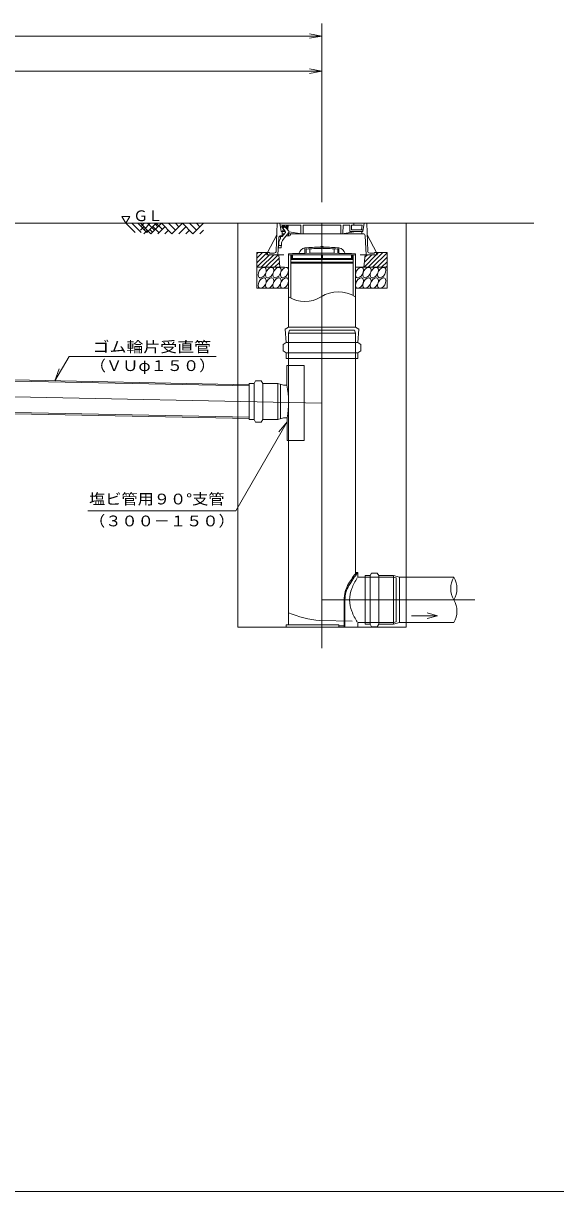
# Model space of a CAD drawing. Units: millimetres on the paper. Extents: x -398 to 406, y -282 to 282.
# Drawn here: x 73.5 to 200.2, y -282 to -3.8 of the extents above; entities that cross this region are included whole.
import ezdxf
from ezdxf.enums import TextEntityAlignment as Align

# ---------------------------------------------------------------- set-up
doc = ezdxf.new("R2010")
doc.units = ezdxf.units.MM
for name, color, linetype, lineweight in [('0-2__0-2_', 7, 'Continuous', 18), ('0-3__0-3_', 7, 'Continuous', 18), ('0-4__F-F_作業___1', 7, 'Continuous', 18)]:
    doc.layers.add(name, color=color, linetype=linetype, lineweight=lineweight)
doc.styles.add('ＭＳ ゴシック', font='')
doc.styles.get('ＭＳ ゴシック').set_extended_font_data('MS Gothic')

msp = doc.modelspace()

# ---------------------------------------------------------------- linework, layer by layer
at = {"layer": '0-2__0-2_'}
for p, q in [((141.553, -6.334), (144.553, -6.834)), ((141.553, -7.334), (144.553, -6.834)), ((82.007, -86.05), (80.986, -88.914)), ((124.553, -147.546), (164.553, -147.546))]:
    msp.add_line(p, q, dxfattribs=at)
at = {"layer": '0-2__0-2_', "color": 1}
msp.add_line((144.553, -15.184), (141.599, -14.663), dxfattribs=at)
msp.add_lwpolyline([(-25.447, -15.184), (144.553, -15.184), (141.599, -15.704)], dxfattribs=at)
at = {"layer": '0-3__0-3_'}
for p, q in [((144.553, -46.396), (144.553, -3.802)), ((-25.447, -6.834), (144.553, -6.834)), ((96.949, -49.773), (98.824, -49.773)), ((184.332, -51.396), (-109.155, -51.396)), ((97.887, -51.396), (100.063, -53.573)), ((99.309, -51.396), (101.485, -53.573)), ((100.731, -51.396), (102.908, -53.573)), ((100.817, -51.396), (100.774, -51.439)), ((101.353, -51.396), (103.853, -53.896)), ((102.187, -52.23), (101.353, -53.063)), ((102.24, -51.396), (101.485, -52.151)), ((103.662, -51.396), (102.197, -52.862)), ((105.084, -51.396), (102.908, -53.573)), ((103.02, -51.396), (104.687, -53.063)), ((106.353, -51.396), (103.853, -53.896)), ((104.33, -52.151), (105.752, -53.573)), ((104.687, -51.396), (105.52, -52.23)), ((105.084, -51.396), (106.506, -52.819)), ((107.187, -52.23), (105.52, -53.896)), ((106.353, -51.396), (108.853, -53.896)), ((108.02, -51.396), (109.687, -53.063)), ((111.353, -51.396), (108.853, -53.896)), ((109.687, -51.396), (110.52, -52.23)), ((112.187, -52.23), (110.52, -53.896)), ((111.353, -51.396), (113.853, -53.896)), ((113.02, -51.396), (114.687, -53.063)), ((116.353, -51.396), (113.853, -53.896)), ((114.687, -51.396), (115.52, -52.23)), ((124.553, -51.396), (124.553, -147.546)), ((133.68, -58.009), (133.853, -51.396)), ((134.803, -53.396), (134.503, -51.396)), ((135.303, -51.896), (134.555, -51.742)), ((135.828, -52.221), (134.835, -52.221)), ((135.071, -52.43), (135.832, -53.275)), ((135.303, -52.8), (135.303, -51.753)), ((136.67, -53.272), (135.536, -52.012)), ((136.253, -51.954), (136.014, -52.17)), ((136.253, -52.446), (136.253, -51.896)), ((136.503, -51.896), (136.409, -52.982)), ((144.553, -152.546), (144.553, -51.396)), ((154.603, -51.396), (154.303, -53.396)), ((155.253, -51.396), (155.427, -58.009)), ((157.253, -51.396), (195.003, -51.396)), ((164.553, -51.396), (164.553, -147.546)), ((103.02, -53.063), (102.187, -53.896)), ((103.619, -52.862), (104.33, -53.573)), ((108.02, -53.063), (107.187, -53.896)), ((113.02, -53.063), (112.187, -53.896)), ((116.353, -53.063), (115.52, -53.896)), ((134.271, -54.869), (134.053, -58.896)), ((134.77, -54.396), (135.195, -54.396)), ((135.892, -53.396), (134.803, -53.396)), ((135.053, -53.396), (135.053, -54.396)), ((135.6, -53.896), (135.053, -53.896)), ((135.226, -53.046), (135.202, -53.396)), ((135.626, -53.046), (135.226, -53.046)), ((135.312, -55.285), (136.679, -53.597)), ((136.031, -54.396), (136.803, -54.396)), ((136.527, -53.896), (154.309, -53.896)), ((136.553, -53.896), (136.553, -54.396)), ((136.734, -53.431), (139.714, -53.896)), ((137.053, -54.146), (137.053, -53.896)), ((149.393, -53.896), (152.597, -53.396)), ((151.553, -52.971), (154.367, -52.971)), ((154.053, -53.396), (154.053, -53.896)), ((154.809, -54.37), (155.053, -58.896)), ((129.053, -59.75), (130.407, -58.396)), ((129.053, -58.689), (129.346, -58.396)), ((129.053, -58.396), (132.053, -58.396)), ((129.053, -66.896), (129.053, -58.396)), ((131.428, -58.896), (131.428, -58.396)), ((134.232, -56.709), (134.883, -56.709)), ((140.503, -57.26), (140.503, -58.571)), ((140.803, -58.568), (140.803, -57.537)), ((141.653, -57.481), (141.653, -58.559)), ((147.453, -58.559), (147.453, -57.481)), ((148.303, -57.537), (148.303, -58.568)), ((148.603, -58.571), (148.603, -57.26)), ((155.545, -61.896), (159.045, -58.396)), ((157.053, -58.396), (160.053, -58.396)), ((157.678, -58.702), (157.984, -58.396)), ((157.678, -58.396), (157.678, -58.896)), ((160.053, -58.396), (160.053, -66.896)), ((129.053, -60.81), (131.428, -58.435)), ((129.053, -61.871), (132.028, -58.896)), ((130.089, -61.896), (133.089, -58.896)), ((131.149, -61.896), (134.149, -58.896)), ((135.484, -58.896), (131.428, -58.896)), ((131.553, -58.446), (131.553, -58.896)), ((132.153, -58.496), (133.18, -58.496)), ((132.21, -61.896), (134.373, -59.733)), ((133.271, -61.896), (134.455, -60.712)), ((134.303, -58.896), (134.553, -61.896)), ((136.553, -58.896), (136.553, -58.646)), ((136.603, -76.126), (136.603, -58.896)), ((137.103, -58.896), (137.103, -69.173)), ((152.003, -60.046), (137.103, -60.046)), ((137.186, -60.646), (137.103, -60.497)), ((137.303, -60.046), (137.303, -58.896)), ((137.328, -59.796), (144.428, -59.796)), ((137.553, -58.921), (137.553, -59.796)), ((144.403, -59.796), (144.403, -58.896)), ((151.553, -59.796), (151.553, -58.921)), ((151.803, -58.896), (151.803, -60.046)), ((152.003, -60.497), (151.921, -60.646)), ((152.003, -68.61), (152.003, -58.896)), ((152.503, -58.896), (152.503, -76.126)), ((157.678, -58.896), (153.648, -58.896)), ((154.803, -58.896), (154.553, -61.896)), ((154.56, -61.821), (157.484, -58.896)), ((154.656, -60.664), (156.423, -58.896)), ((154.753, -59.506), (155.363, -58.896)), ((155.926, -58.496), (156.953, -58.496)), ((156.605, -61.896), (160.053, -58.448)), ((157.666, -61.896), (160.053, -59.509)), ((158.727, -61.896), (160.053, -60.57)), ((135.634, -61.896), (129.053, -61.896)), ((129.053, -61.896), (135.634, -61.896)), ((134.331, -61.896), (134.536, -61.691)), ((160.053, -61.896), (152.503, -61.896)), ((160.053, -61.896), (153.533, -61.896)), ((153.533, -61.896), (160.053, -61.896)), ((159.787, -61.896), (160.053, -61.63)), ((159.787, -61.896), (160.053, -61.63)), ((129.053, -66.896), (136.603, -66.896)), ((160.053, -66.896), (152.503, -66.896)), ((80.963, -88.954), (84.375, -83.097)), ((84.375, -83.097), (119.346, -83.097)), ((140.282, -85.311), (136.211, -85.311)), ((136.211, -87.613), (136.211, -85.311)), ((136.603, -147.046), (136.603, -83.612)), ((136.603, -85.311), (136.603, -83.612)), ((140.282, -103.11), (140.282, -85.311)), ((152.503, -83.612), (152.503, -134.906)), ((127.218, -90.114), (-11.158, -87.347)), ((127.218, -89.839), (-11.153, -87.072)), ((144.553, -94.211), (-13.697, -91.046)), ((127.218, -89.588), (127.218, -98.136)), ((128.408, -89.588), (128.408, -98.136)), ((130.468, -98.136), (130.468, -89.588)), ((134.053, -89.588), (134.053, -98.136)), ((134.661, -89.763), (134.661, -89.96)), ((134.661, -89.96), (134.661, -97.98)), ((127.218, -97.889), (-11.295, -95.119)), ((127.218, -97.614), (-11.29, -94.844)), ((124.018, -119.917), (136.253, -98.725)), ((128.408, -98.136), (127.218, -98.136)), ((134.011, -98.136), (135.41, -97.761)), ((134.315, -101.068), (136.253, -98.725)), ((135.41, -97.761), (136.211, -97.761)), ((136.253, -97.761), (136.253, -103.11)), ((136.253, -103.11), (140.282, -103.11)), ((124.018, -119.917), (88.867, -119.917)), ((155.996, -135.32), (155.996, -146.87)), ((158.056, -135.32), (158.056, -146.87)), ((161.598, -146.87), (161.598, -135.32)), ((162.998, -135.695), (175.935, -135.695)), ((144.553, -141.095), (180.935, -141.095)), ((149.824, -147.546), (149.824, -141.095)), ((150.017, -141.095), (150.017, -147.546)), ((151.703, -146.146), (144.026, -145.982)), ((148.528, -147.246), (149.824, -147.246)), ((175.935, -146.495), (162.998, -146.495)), ((172.085, -144.87), (165.835, -144.87))]:
    msp.add_line(p, q, dxfattribs=at)
for points in [[(96.949, -49.773), (97.887, -51.396), (98.824, -49.773)], [(155.253, -51.396), (133.853, -51.396), (83.853, -51.396)], [(139.553, -53.871), (139.503, -51.896), (135.303, -51.896)], [(149.054, -53.896), (149.003, -51.896), (140.103, -51.896), (140.053, -53.896)], [(154.303, -53.396), (151.153, -53.396), (151.153, -51.896), (149.603, -51.896), (149.553, -53.871)], [(153.963, -52.971), (154.124, -51.896), (151.553, -51.896), (151.553, -52.971)], [(151.844, -51.896), (152.103, -51.746), (152.103, -51.396)], [(131.553, -58.446), (131.603, -58.396), (133.781, -54.171)], [(135.84, -53.6), (135.053, -54.571), (134.678, -54.571), (134.678, -55.049)], [(157.553, -58.896), (157.553, -58.446), (157.503, -58.396), (155.326, -54.171)], [(134.253, -56.319), (134.203, -57.259), (134.854, -57.259), (134.902, -56.353)], [(152.553, -58.646), (152.553, -58.896), (136.553, -58.896)], [(144.703, -58.896), (144.703, -59.796), (151.803, -59.796)], [(153.069, -79.835), (153.299, -76.586), (152.503, -76.126), (136.603, -76.126), (135.808, -76.586), (136.037, -79.835), (135.303, -80.255), (135.303, -81.82)], [(152.503, -77.612), (152.302, -76.862), (136.804, -76.862), (136.603, -77.612)], [(136.603, -83.612), (136.603, -77.612), (152.503, -77.612), (152.503, -83.612)], [(136.037, -79.835), (153.069, -79.835), (153.803, -80.255), (153.803, -81.82), (153.048, -82.252)], [(135.303, -81.82), (136.058, -82.252), (153.048, -82.252), (153.048, -83.612), (136.058, -83.612), (136.058, -82.252)], [(127.218, -89.588), (128.408, -89.588), (128.77, -88.961), (130.105, -88.961), (130.468, -89.588), (134.011, -89.588), (135.41, -89.963)], [(136.211, -87.613), (136.211, -89.963), (135.41, -89.963)], [(130.468, -98.136), (130.105, -98.764), (128.77, -98.764), (128.408, -98.136)], [(134.011, -98.136), (133.639, -98.136), (130.468, -98.136)], [(152.753, -134.595), (153.053, -134.595), (153.06, -135.695), (154.806, -135.695)], [(154.806, -146.495), (161.556, -146.495), (161.556, -135.695), (154.806, -135.695)], [(161.556, -135.695), (162.206, -135.869), (162.206, -146.321), (161.556, -146.495)], [(169.585, -144.2), (172.085, -144.87), (169.585, -145.54)], [(154.806, -146.495), (153.059, -146.495), (153.054, -147.546), (136.053, -147.546), (136.053, -147.046), (148.528, -147.042), (148.528, -147.546)]]:
    msp.add_lwpolyline(points, dxfattribs=at)
for points in [[(137.24, -60.896), (137.153, -60.746), (137.153, -60.646), (151.953, -60.646), (151.953, -60.746), (151.867, -60.896)], [(131.011, -61.964), (130.861, -61.907), (130.691, -61.899), (130.316, -62.024), (129.943, -62.32), (129.628, -62.741), (129.42, -63.225), (129.351, -63.696), (129.43, -64.083), (129.523, -64.226), (129.646, -64.328), (129.796, -64.384), (129.966, -64.393), (130.341, -64.268), (130.714, -63.972), (131.029, -63.55), (131.237, -63.067), (131.306, -62.596), (131.227, -62.208), (131.135, -62.065)], [(132.777, -61.964), (132.627, -61.907), (132.457, -61.899), (132.082, -62.024), (131.709, -62.32), (131.394, -62.741), (131.186, -63.225), (131.117, -63.696), (131.196, -64.083), (131.288, -64.226), (131.412, -64.328), (131.562, -64.384), (131.732, -64.393), (132.107, -64.268), (132.48, -63.972), (132.795, -63.55), (133.002, -63.067), (133.072, -62.596), (132.993, -62.208), (132.9, -62.065)], [(134.543, -61.964), (134.393, -61.907), (134.223, -61.899), (133.848, -62.024), (133.474, -62.32), (133.16, -62.741), (132.952, -63.225), (132.882, -63.696), (132.962, -64.083), (133.054, -64.226), (133.178, -64.328), (133.327, -64.384), (133.498, -64.393), (133.873, -64.268), (134.246, -63.972), (134.56, -63.55), (134.768, -63.067), (134.838, -62.596), (134.759, -62.208), (134.666, -62.065)], [(136.308, -61.964), (136.159, -61.907), (135.989, -61.899), (135.613, -62.024), (135.24, -62.32), (134.926, -62.741), (134.718, -63.225), (134.648, -63.696), (134.727, -64.083), (134.82, -64.226), (134.943, -64.328), (135.093, -64.384), (135.263, -64.393), (135.638, -64.268), (136.012, -63.972), (136.326, -63.55), (136.534, -63.067), (136.604, -62.596), (136.524, -62.208), (136.432, -62.065)], [(154.164, -61.964), (154.014, -61.907), (153.844, -61.899), (153.469, -62.024), (153.096, -62.32), (152.781, -62.741), (152.573, -63.225), (152.503, -63.696), (152.583, -64.083), (152.675, -64.226), (152.799, -64.328), (152.948, -64.384), (153.119, -64.393), (153.494, -64.268), (153.867, -63.972), (154.181, -63.55), (154.389, -63.067), (154.459, -62.596), (154.38, -62.208), (154.287, -62.065)], [(155.93, -61.964), (155.78, -61.907), (155.61, -61.899), (155.235, -62.024), (154.861, -62.32), (154.547, -62.741), (154.339, -63.225), (154.269, -63.696), (154.348, -64.083), (154.441, -64.226), (154.564, -64.328), (154.714, -64.384), (154.884, -64.393), (155.259, -64.268), (155.633, -63.972), (155.947, -63.55), (156.155, -63.067), (156.225, -62.596), (156.146, -62.208), (156.053, -62.065)], [(157.695, -61.964), (157.546, -61.907), (157.375, -61.899), (157, -62.024), (156.627, -62.32), (156.313, -62.741), (156.105, -63.225), (156.035, -63.696), (156.114, -64.083), (156.207, -64.226), (156.33, -64.328), (156.48, -64.384), (156.65, -64.393), (157.025, -64.268), (157.398, -63.972), (157.713, -63.55), (157.921, -63.067), (157.991, -62.596), (157.911, -62.208), (157.819, -62.065)], [(159.461, -61.964), (159.311, -61.907), (159.141, -61.899), (158.766, -62.024), (158.393, -62.32), (158.078, -62.741), (157.87, -63.225), (157.801, -63.696), (157.88, -64.083), (157.973, -64.226), (158.096, -64.328), (158.246, -64.384), (158.416, -64.393), (158.791, -64.268), (159.164, -63.972), (159.479, -63.55), (159.687, -63.067), (159.756, -62.596), (159.677, -62.208), (159.585, -62.065)], [(131.011, -64.464), (130.861, -64.407), (130.691, -64.399), (130.316, -64.524), (129.943, -64.82), (129.628, -65.241), (129.42, -65.725), (129.351, -66.196), (129.43, -66.583), (129.523, -66.726), (129.646, -66.828), (129.796, -66.884), (129.966, -66.893), (130.341, -66.768), (130.714, -66.472), (131.029, -66.05), (131.237, -65.567), (131.306, -65.096), (131.227, -64.708), (131.135, -64.565)], [(132.777, -64.464), (132.627, -64.407), (132.457, -64.399), (132.082, -64.524), (131.709, -64.82), (131.394, -65.241), (131.186, -65.725), (131.117, -66.196), (131.196, -66.583), (131.288, -66.726), (131.412, -66.828), (131.562, -66.884), (131.732, -66.893), (132.107, -66.768), (132.48, -66.472), (132.795, -66.05), (133.002, -65.567), (133.072, -65.096), (132.993, -64.708), (132.9, -64.565)], [(134.543, -64.464), (134.393, -64.407), (134.223, -64.399), (133.848, -64.524), (133.474, -64.82), (133.16, -65.241), (132.952, -65.725), (132.882, -66.196), (132.962, -66.583), (133.054, -66.726), (133.178, -66.828), (133.327, -66.884), (133.498, -66.893), (133.873, -66.768), (134.246, -66.472), (134.56, -66.05), (134.768, -65.567), (134.838, -65.096), (134.759, -64.708), (134.666, -64.565)], [(136.308, -64.464), (136.159, -64.407), (135.989, -64.399), (135.613, -64.524), (135.24, -64.82), (134.926, -65.241), (134.718, -65.725), (134.648, -66.196), (134.727, -66.583), (134.82, -66.726), (134.943, -66.828), (135.093, -66.884), (135.263, -66.893), (135.638, -66.768), (136.012, -66.472), (136.326, -66.05), (136.534, -65.567), (136.604, -65.096), (136.524, -64.708), (136.432, -64.565)], [(154.164, -64.464), (154.014, -64.407), (153.844, -64.399), (153.469, -64.524), (153.096, -64.82), (152.781, -65.241), (152.573, -65.725), (152.503, -66.196), (152.583, -66.583), (152.675, -66.726), (152.799, -66.828), (152.948, -66.884), (153.119, -66.893), (153.494, -66.768), (153.867, -66.472), (154.181, -66.05), (154.389, -65.567), (154.459, -65.096), (154.38, -64.708), (154.287, -64.565)], [(155.93, -64.464), (155.78, -64.407), (155.61, -64.399), (155.235, -64.524), (154.861, -64.82), (154.547, -65.241), (154.339, -65.725), (154.269, -66.196), (154.348, -66.583), (154.441, -66.726), (154.564, -66.828), (154.714, -66.884), (154.884, -66.893), (155.259, -66.768), (155.633, -66.472), (155.947, -66.05), (156.155, -65.567), (156.225, -65.096), (156.146, -64.708), (156.053, -64.565)], [(157.695, -64.464), (157.546, -64.407), (157.375, -64.399), (157, -64.524), (156.627, -64.82), (156.313, -65.241), (156.105, -65.725), (156.035, -66.196), (156.114, -66.583), (156.207, -66.726), (156.33, -66.828), (156.48, -66.884), (156.65, -66.893), (157.025, -66.768), (157.398, -66.472), (157.713, -66.05), (157.921, -65.567), (157.991, -65.096), (157.911, -64.708), (157.819, -64.565)], [(159.461, -64.464), (159.311, -64.407), (159.141, -64.399), (158.766, -64.524), (158.393, -64.82), (158.078, -65.241), (157.87, -65.725), (157.801, -66.196), (157.88, -66.583), (157.973, -66.726), (158.096, -66.828), (158.246, -66.884), (158.416, -66.893), (158.791, -66.768), (159.164, -66.472), (159.479, -66.05), (159.687, -65.567), (159.756, -65.096), (159.677, -64.708), (159.585, -64.565)], [(154.806, -135.32), (155.996, -135.32), (156.358, -134.693), (157.693, -134.693), (158.056, -135.32), (161.598, -135.32), (162.998, -135.695), (162.998, -146.495), (161.598, -146.87), (158.056, -146.87), (157.693, -147.498), (156.358, -147.498), (155.996, -146.87), (154.806, -146.87)]]:
    msp.add_lwpolyline(points, close=True, dxfattribs=at)
msp.add_circle((135.303, -52.221), 0.312, dxfattribs=at)
for centre, radius, start, end in [((136.181, -52.355), 0.25, 132.00001, 222), ((135.903, -52.446), 0.2, 316.92401, 75.59573), ((135.903, -52.446), 0.35, 314.81138, 0), ((136.749, -56.45), 2.5, 145.92847, 177), ((134.77, -54.896), 0.5, 90, 176.90544), ((136.749, -56.45), 1.85, 141, 177), ((135.646, -53.442), 0.25, 321, 41.99993), ((136.484, -53.44), 0.25, 320.99993, 41.99993), ((136.803, -54.146), 0.25, 270, 0), ((154.309, -54.396), 0.5, 3.09455, 90), ((132.153, -58.396), 0.1, 180, 270), ((133.18, -57.996), 0.5, 270, 358.5), ((140.957, -59.208), 2, 103.09734, 162.10221), ((144.553, -107.396), 50.3, 90.457, 94.61828), ((144.553, -107.396), 50, 90.22918, 94.30122), ((144.553, -57.396), 0.5, 36.64103, 143.35894), ((144.553, -57.396), 0.2, 359.88541, 180.11459), ((144.553, -107.396), 50, 85.69878, 89.77082), ((144.553, -107.396), 50.3, 85.38172, 89.543), ((148.15, -59.208), 2, 17.89779, 76.90265), ((155.926, -57.996), 0.5, 181.5, 270), ((156.953, -58.396), 0.1, 270, 0), ((144.55, -378.154), 319.608, 88.56626, 91.43374), ((140.489, -62.954), 7.1, 236.82439, 302.75285), ((148.435, -75.306), 7.588, 57.5752, 122.75285), ((115.942, -93.974), 20.661, 349.4367, 11.19205), ((169.744, -148.537), 21.979, 140.62994, 149.07394), ((179.561, -154.904), 33.393, 142.54302, 148.84928), ((165.895, -144.156), 15.373, 147.40228, 157.98224), ((180.42, -138.395), 5.235, 148.95178, 211.04822), ((171.45, -138.395), 5.235, 328.95178, 31.04822), ((157.323, -141.095), 7.499, 149.07394, 180), ((156.716, -141.095), 6.699, 148.84929, 180), ((158.327, -141.095), 7.21, 157.98224, 202.01776), ((171.45, -143.795), 5.235, 328.95178, 31.04822), ((145.917, -122.406), 23.652, 246.80867, 265.41385), ((165.895, -138.035), 15.373, 202.01776, 212.73965)]:
    msp.add_arc(centre, radius, start, end, dxfattribs=at)
at = {"layer": '0-4__F-F_作業___1'}
msp.add_line((405.5, -282), (-398, -282), dxfattribs=at)

# ---------------------------------------------------------------- texts
at = {"layer": '0-3__0-3_', "style": 'ＭＳ ゴシック'}
msp.add_text('ＧＬ', height=2.566, dxfattribs=at).set_placement((99.65, -51.667), align=Align.BOTTOM_LEFT)
for s, width, p in [('ゴム輪片受直管', 1.15, (89.968, -82.883)), ('（ＶＵφ１５０）', 1.1, (89.314, -87.361)), ('塩ビ管用９０°支管', 1.1, (89.139, -119.126)), ('（３００－１５０）', 1.1, (89.139, -124.346))]:
    msp.add_text(s, height=2.566, dxfattribs=dict(at, width=width)).set_placement(p, align=Align.BOTTOM_LEFT)

doc.saveas('drawing.dxf')
